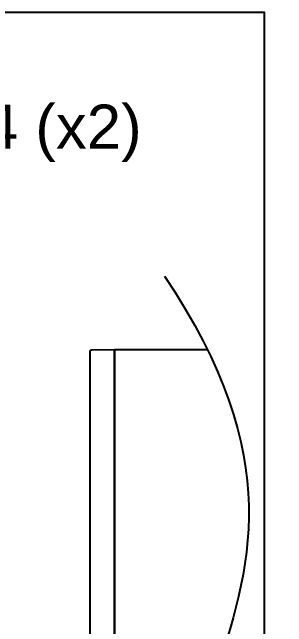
# Model space of a CAD drawing. Extents: x 0 to 7.47, y -6.79 to 0.
# Drawn here: x 5.924 to 7.474, y -3.479 to 0 of the extents above; entities that cross this region are included whole.
import ezdxf
from ezdxf import colors
from ezdxf.entities.mleader import LeaderData, LeaderLine
from ezdxf.math import Vec2, Vec3

# ---------------------------------------------------------------- set-up
doc = ezdxf.new("R2010")
doc.units = 0
doc.header["$LTSCALE"] = 0.5
doc.header["$MEASUREMENT"] = 0
for name, color, linetype in [('Dimension', 10, 'CONTINUOUS'), ('End Cap', 92, 'CONTINUOUS'), ('FAB DWG', 221, 'CONTINUOUS'), ('Housing', 150, 'CONTINUOUS')]:
    doc.layers.add(name, color=color, linetype=linetype)
doc.layers.add('Text-Unprinted', color=131, linetype='CONTINUOUS', plot=False)
doc.styles.get("Standard").update_dxf_attribs({"font": 'arial.ttf'})

msp = doc.modelspace()

# ---------------------------------------------------------------- linework, layer by layer
at = {"layer": 'Dimension', "transparency": 16777216}
msp.add_open_spline([(6.7836, -1.4937), (7.4744, -2.5255), (7.0654, -3.7891), (6.6359, -5.0356), (7.3473, -6.0845)], degree=3, dxfattribs=at)
at = {"layer": 'End Cap', "linetype": 'Continuous', "lineweight": 25, "transparency": 16777216}
for p, q in [((6.5023, -1.9103), (6.3715, -1.9126)), ((6.5023, -1.9203), (6.5023, -1.9103)), ((6.3617, -1.9226), (6.3617, -5.9981)), ((6.5023, -6.0096), (6.5023, -1.9203))]:
    msp.add_line(p, q, dxfattribs=at)
msp.add_arc((6.3717, -1.9226), 0.01, 91, 180, dxfattribs=at)
at = {"layer": 'Housing', "transparency": 16777216}
msp.add_lwpolyline([(7.0264, -1.9103), (6.5023, -1.9103), (6.5023, -5.7103), (7.1221, -5.7103)], dxfattribs=at)
at = {"layer": 'Text-Unprinted', "transparency": 16777216}
msp.add_lwpolyline([(0, 0), (7.3473, 0), (7.3473, -6.7935), (0, -6.7935)], close=True, dxfattribs=at)

# ---------------------------------------------------------------- leaders
at = {"layer": 'FAB DWG', "transparency": 16777216}
ml = msp.add_multileader_mtext('Standard', dxfattribs=at)
ml.set_content('BK01086\\PHW63214 (x2)', color=256)
ml.set_leader_properties()
ml.build(insert=Vec2(0, 0))
ml.multileader.update_dxf_attribs({"dogleg_length": 0.2339, "arrow_head_size": 0.15})
ctx = ml.context
ctx.base_point, ctx.char_height, ctx.arrow_head_size, ctx.landing_gap_size, ctx.plane_origin = Vec3(4.3138, -0.2678), 0.25, 0.15, 0.09, Vec3(2.7057, -1.4586)
notes = []
notes.append((ctx, [(1, (1, 1, 0), (4.0799, -0.2678), (1, 0), 0.2339, [(0, [(3.109, -1.767)], 0, [])])]))
ctx.mtext.insert, ctx.mtext.flow_direction = Vec3(4.4038, -0.106), 5
for ctx, leaders in notes:
    for number, flags, end, landing, length, lines in leaders:
        leader = LeaderData()
        leader.index, (leader.has_last_leader_line, leader.has_dogleg_vector, leader.attachment_direction) = number, flags
        leader.last_leader_point, leader.dogleg_vector, leader.dogleg_length = Vec3(end), Vec3(landing), length
        for number, points, colour, breaks in lines:
            line = LeaderLine()
            line.index, line.vertices, line.color, line.breaks = number, Vec3.list(points), colors.encode_raw_color(colour), breaks
            leader.lines.append(line)
        ctx.leaders.append(leader)

doc.saveas('drawing.dxf')
